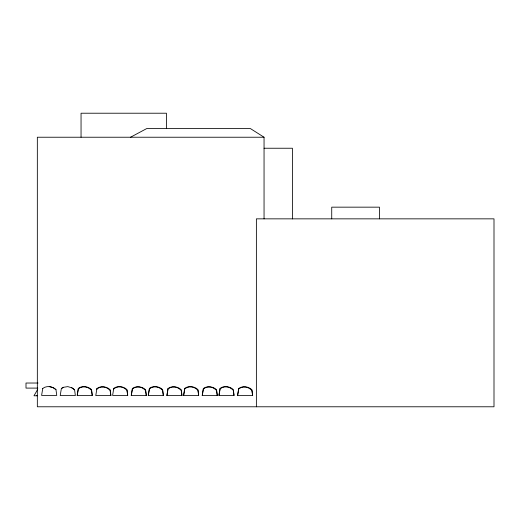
<?xml version="1.0" encoding="UTF-8"?>
<svg xmlns="http://www.w3.org/2000/svg" width="520" height="520" viewBox="0 0 520 520"><rect width="100%" height="100%" fill="white"/><g stroke="black" fill="none" stroke-linecap="round" stroke-linejoin="round"><path stroke-width="0.78" d="M42.77 388.349L41.6 395.428L56.752 395.428L55.965 389.532C52.436 386.38 46.638 385.379 42.77 388.427M77.246 395.428L78.358 388.85C81.543 386.009 86.938 386.256 90.097 389.031L91.52 390.312L92.203 395.428M131.3 395.564L132.412 388.986C135.59 386.139 140.992 386.393 144.151 389.162L145.574 390.449L146.256 395.564M148.337 395.428L149.441 388.85C152.626 386.009 158.028 386.256 161.18 389.031L162.604 390.312L163.287 395.428M166.946 395.564L168.051 388.986C171.236 386.139 176.638 386.393 179.79 389.162L181.214 390.449L181.896 395.564M183.664 395.428L184.775 388.85C187.967 385.97 193.323 386.373 196.514 389.031L197.938 390.312L198.62 395.428M202.274 395.564L203.385 388.986C206.564 386.139 211.965 386.393 215.124 389.162L216.547 390.449L217.23 395.564M219.018 395.428L220.123 388.85C223.308 386.009 228.709 386.256 231.862 389.031L233.285 390.312L233.968 395.428M237.627 395.564L238.732 388.986C241.93 386.1 247.286 386.503 250.471 389.162L251.901 390.449L252.577 395.564M61.367 388.629L63.271 387.381M96.87 389.422L96.967 388.986C100.152 386.139 105.547 386.393 108.706 389.162L110.13 390.449L110.812 395.564M113.698 389.291L113.802 388.85C116.981 386.009 122.382 386.256 125.541 389.031L126.965 390.312L127.647 395.428M37.512 389.74L33.969 395.791L37.239 395.791M130.546 137.228L146.757 128.55L250.361 128.55L264.05 137.228L264.05 218.849M264.05 137.228L37.336 137.228L37.336 406.783L494 406.783L494 218.849L256.38 218.849L256.38 406.783M264.05 148.239L292.409 148.239L292.409 218.92M38.051 383.026L26 383.026L26 388.102L37.843 388.102M36.367 395.662L37.466 395.662M71.663 387.745L67.789 386.626L63.271 387.316L61.38 388.486L60.209 395.564L75.361 395.564L74.575 389.662L71.669 387.693L74.575 389.786M49.186 386.549L53.053 387.615L55.965 389.649M379.444 218.849L379.444 207.161L331.728 207.161L331.728 218.849M166.433 128.622L166.433 113.217L81.049 113.217L81.049 137.228M78.325 388.349L77.162 395.428L92.306 395.428L91.526 389.532C87.984 386.36 82.27 385.444 78.325 388.349M96.934 388.486L95.771 395.564L110.923 395.564L110.136 389.662C106.594 386.49 100.88 385.58 96.934 388.486M113.77 388.349L112.606 395.428L127.751 395.428L126.965 389.532C123.428 386.36 117.715 385.444 113.77 388.349M132.379 388.486L131.216 395.564L146.361 395.564L145.574 389.662C142.038 386.49 136.325 385.58 132.379 388.486M149.409 388.349L148.245 395.428L163.397 395.428L162.611 389.532C159.068 386.36 153.355 385.444 149.409 388.349M168.019 388.486L166.855 395.564L182.006 395.564L181.22 389.662C177.678 386.49 171.964 385.58 168.019 388.486M184.743 388.349L183.58 395.428L198.725 395.428L197.938 389.532C194.402 386.36 188.689 385.444 184.743 388.349M203.353 388.486L202.189 395.564L217.334 395.564L216.554 389.662C213.011 386.49 207.298 385.58 203.353 388.486M220.097 388.349L218.927 395.428L234.078 395.428L233.292 389.532C229.749 386.36 224.036 385.444 220.097 388.349M238.706 388.486L237.536 395.564L252.688 395.564L251.901 389.662C248.365 386.49 242.645 385.58 238.706 388.486"/></g></svg>
